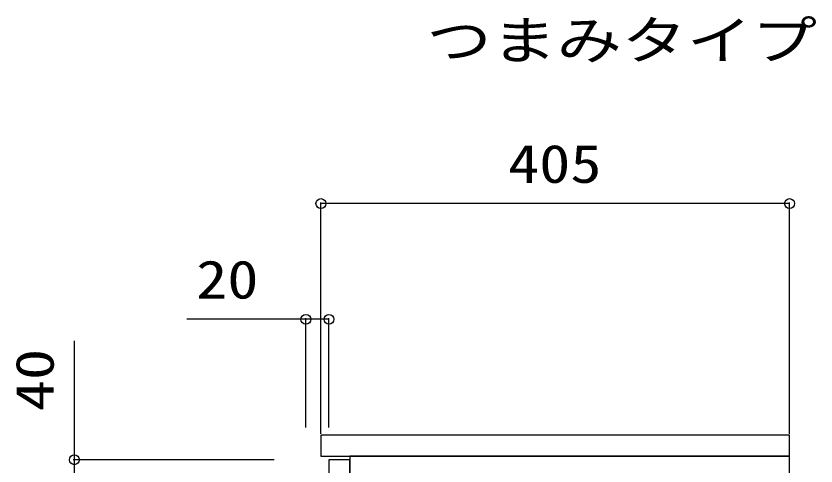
# Model space of a CAD drawing. Units: millimetres, scale not verified. Extents: x -1980 to 1980, y -3200 to 3205.
# Drawn here: x -683 to 8, y -1535 to -1147 of the extents above; entities that cross this region are included whole.
import ezdxf
from ezdxf.enums import TextEntityAlignment as Align

# ---------------------------------------------------------------- set-up
doc = ezdxf.new("R2010")
doc.units = ezdxf.units.MM
doc.header["$LTSCALE"] = 15
for name, color, linetype in [('0-1_USER1', 3, 'Continuous'), ('0-2_YKK_12', 2, 'Continuous'), ('0-6_YKK_D', 6, 'Continuous')]:
    doc.layers.add(name, color=color, linetype=linetype)
doc.styles.add('ＭＳ ゴシック', font='')
doc.styles.get('ＭＳ ゴシック').set_extended_font_data('MS Gothic')

msp = doc.modelspace()

# ---------------------------------------------------------------- linework, layer by layer
at = {"layer": '0-2_YKK_12'}
for points in [[(-419.75, -1526.99), (-14.75, -1526.99), (-14.75, -1508.59), (-419.75, -1508.59)], [(-394.75, -2306.99), (-14.75, -2306.99), (-14.75, -1526.99), (-394.75, -1526.99)], [(-412.75, -2303.99), (-394.75, -2303.99), (-394.75, -1529.99), (-412.75, -1529.99)]]:
    msp.add_lwpolyline(points, close=True, dxfattribs=at)
at = {"layer": '0-6_YKK_D'}
for p, q in [((-419.75, -1507.59), (-419.75, -1307.59)), ((-14.75, -1308.59), (-419.75, -1308.59)), ((-14.75, -1507.59), (-14.75, -1307.59)), ((-432.75, -1501.96), (-432.75, -1407.59)), ((-412.75, -1501.96), (-412.75, -1407.59)), ((-460.26, -1529.99), (-633.75, -1529.99))]:
    msp.add_line(p, q, dxfattribs=at)
for points in [[(-412.75, -1408.59), (-432.75, -1408.59), (-535.55, -1408.59)], [(-632.75, -1569.99), (-632.75, -1529.99), (-632.75, -1427.19)]]:
    msp.add_lwpolyline(points, dxfattribs=at)
for centre in [(-419.75, -1308.59), (-14.75, -1308.59), (-432.75, -1408.59), (-412.75, -1408.59), (-632.75, -1529.99)]:
    msp.add_circle(centre, 4.25, dxfattribs=at)

# ---------------------------------------------------------------- texts
at = {"layer": '0-1_USER1', "style": 'ＭＳ ゴシック', "width": 1.25}
msp.add_text('つまみタイプ', height=32.99, dxfattribs=at).set_placement((-328.49, -1193.83), align=Align.BOTTOM_LEFT)
at = {"layer": '0-6_YKK_D', "style": 'ＭＳ ゴシック', "width": 1.2}
for s, p in [('405', (-258.05, -1300.59)), ('20', (-527.55, -1400.59))]:
    msp.add_text(s, height=32.99, dxfattribs=at).set_placement(p, align=Align.BOTTOM_LEFT)
msp.add_text('40', height=32.99, rotation=90, dxfattribs=at).set_placement((-640.75, -1487.99), align=Align.BOTTOM_LEFT)

doc.saveas('drawing.dxf')
